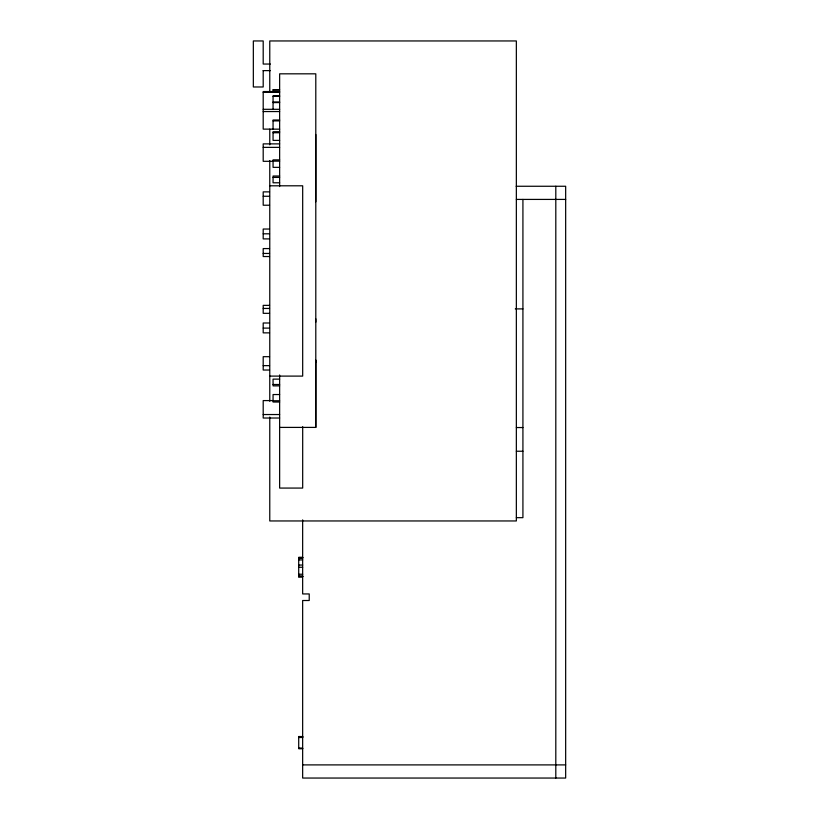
<?xml version="1.0" encoding="UTF-8"?>
<svg xmlns="http://www.w3.org/2000/svg" width="819" height="819" viewBox="0 0 819 819"><rect width="100%" height="100%" fill="white"/><g stroke="black" fill="none" stroke-linecap="round" stroke-linejoin="round"><path stroke-width="1.23" d="M279.637 427.405L315.796 427.405L315.806 359.991L315.827 362.438M315.796 201.791L315.796 134.49M270.372 64.046L263.196 64.046L263.196 40.95L253.337 40.95L253.337 86.978L263.196 86.978L263.196 70.536M263.196 70.618L270.372 70.618M273.065 89.793L279.637 89.793L273.065 89.875L273.065 92.332M279.637 91.544L263.196 91.544L263.196 129.126L279.637 129.167M263.196 92.312L279.637 92.312M279.637 95.874L273.065 95.874L273.065 109.48M273.065 96.304L279.637 96.304M273.065 101.986L279.637 101.986M273.065 102.58L279.637 102.58M263.196 109.306L279.637 109.306M263.196 111.548L279.637 111.548M279.637 119.994L273.065 119.994L273.065 129.167M273.065 120.895L279.637 120.895M279.637 131.705L273.065 131.705L273.065 140.397L279.637 140.397M273.065 132.739L279.637 132.739M279.637 143.878L263.196 143.878L263.196 161.312L273.311 161.312M263.196 147.369L279.637 147.369M279.637 159.869L273.065 159.869L273.065 167.352L279.637 167.352M273.065 161.148L279.637 161.148M279.637 176.024L273.065 176.024L273.065 182.78L279.637 182.78M273.065 177.406L279.637 177.406M269.768 185.8L302.682 185.8L302.682 376.105L269.768 376.105M516.165 186.261L565.663 186.261L565.663 778.05L302.651 778.05L302.651 600.511L309.224 600.511L309.224 593.939L302.651 593.939L302.651 519.891M269.523 191.871L263.196 191.871L263.196 205.221L269.523 205.221M263.196 196.263L269.523 196.263M516.349 199.416L565.663 199.416M269.523 229.033L263.196 229.033L263.196 238.902L269.523 238.902M263.196 233.804L269.523 233.804M269.523 248.577L263.196 248.577L263.196 256.531L269.523 256.531M263.196 253.45L269.523 253.45M269.523 305.364L263.196 305.364L263.196 313.329L269.523 313.329M263.196 308.456L269.523 308.456M515.284 308.896L522.921 308.896M269.523 322.993L263.196 322.993L263.196 332.862L269.523 332.862M263.196 328.102L269.523 328.102M269.523 356.685L263.196 356.685L263.196 370.034L269.523 370.034M263.196 365.643L269.523 365.643M279.637 379.125L273.065 379.125L273.065 385.872L279.637 385.872M273.065 384.5L279.637 384.5M279.637 394.543L273.065 394.543L273.065 402.027L279.637 402.027M273.311 400.583L263.196 400.583L263.196 418.018L279.637 418.018M273.065 400.757L279.637 400.757M263.196 414.537L279.637 414.537M516.349 427.549L522.921 427.549M516.349 451.238L522.921 451.238M516.349 517.669L522.921 517.669L522.921 199.416M302.651 557.36L298.71 557.36L298.71 576.842M298.71 557.524L302.651 557.524M298.71 557.698L302.651 557.698M298.71 557.852L302.651 557.852M298.71 558.015L302.651 558.015M298.71 559.909L302.651 559.909M298.71 565.049L302.651 565.049M298.71 567.27L302.651 567.27M298.71 574.232L302.651 574.232M298.71 576.248L302.651 576.248M298.71 576.412L302.651 576.412M298.71 576.453L302.651 576.453M298.71 576.658L302.651 576.658M298.71 576.791L302.651 576.791M302.651 736.568L298.71 736.516L298.71 748.699L302.651 748.699M298.71 736.67L302.651 736.67M298.71 736.875L302.651 736.875M298.71 737.151L302.651 737.151M298.71 737.202L302.651 737.202M298.71 737.489L302.651 737.489M298.71 748.177L302.651 748.238M298.71 748.453L302.651 748.453M302.651 764.895L565.663 764.895M315.796 318.816L315.827 322.102M555.804 186.261L555.804 778.05M315.796 427.405L315.796 73.823L279.637 73.823L279.637 186.568M302.692 426.689L302.682 488.073L279.637 488.073L279.637 374.979M269.768 91.349L269.768 40.95L516.349 40.95L516.349 520.956L269.768 520.956L269.768 417.035M269.768 129.146L269.768 144.861M269.768 160.606L269.768 401.29"/></g></svg>
